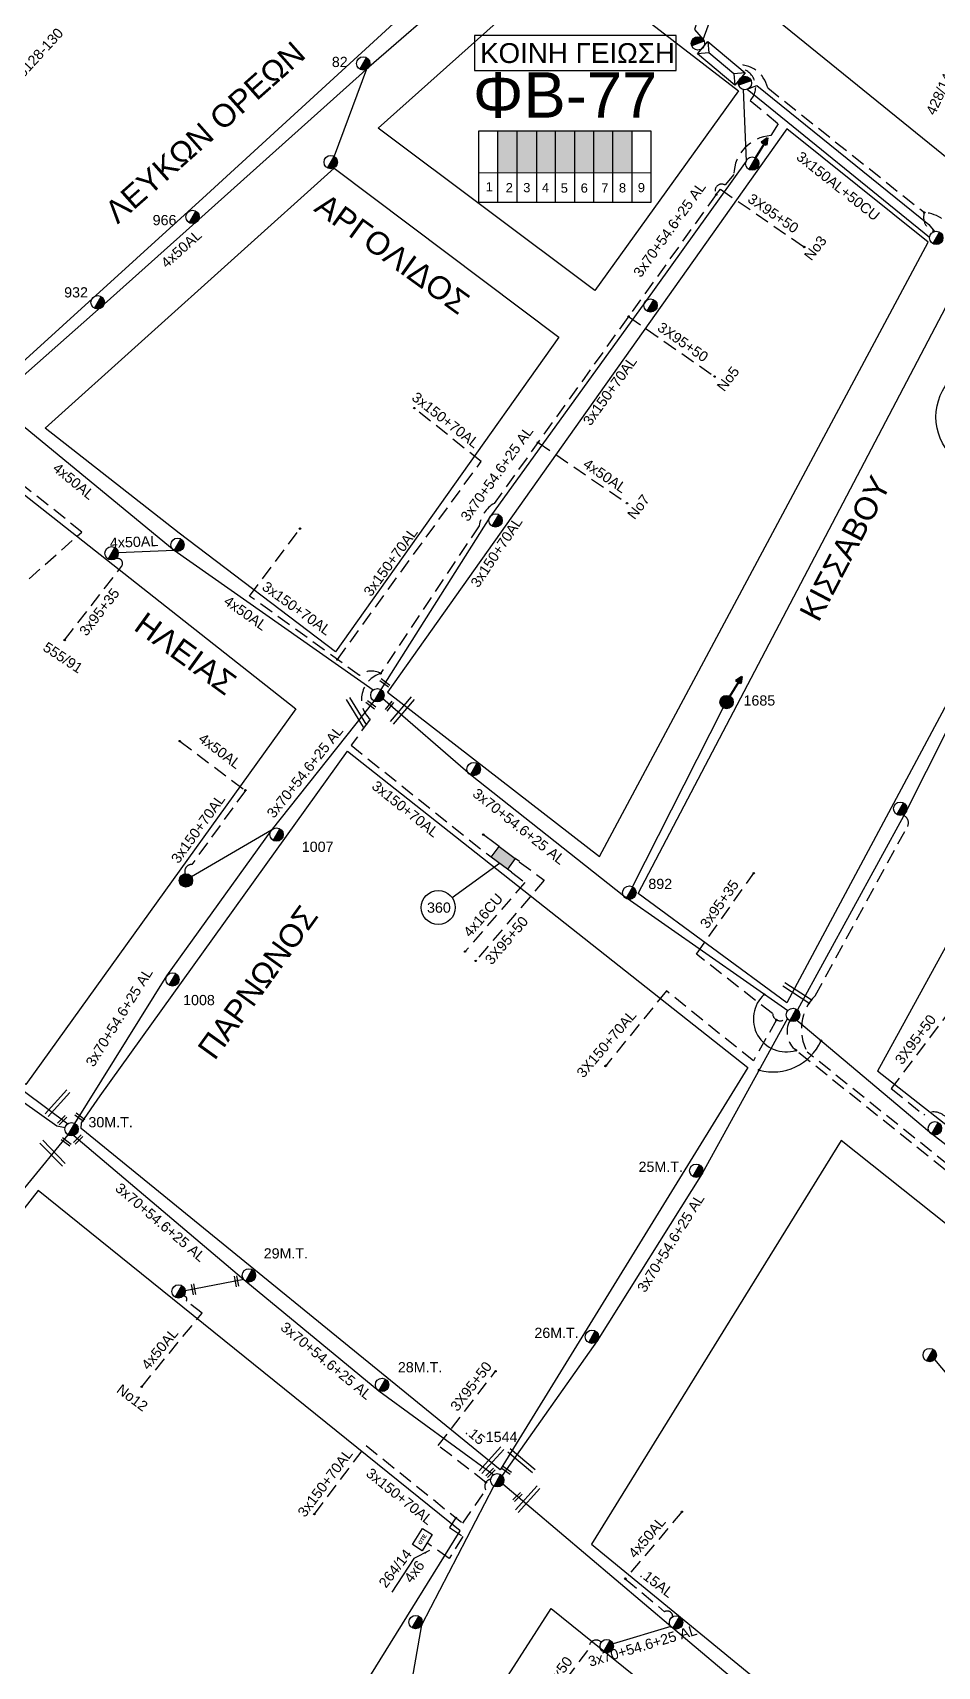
# Model space of a CAD drawing. Header units: millimetres. Extents: x 1020 to 3238, y 796 to 1818.
# Drawn here: x 2652 to 2811.5, y 1044 to 1332.1 of the extents above; entities that cross this region are included whole.
import ezdxf
from ezdxf.enums import TextEntityAlignment as Align

# ---------------------------------------------------------------- set-up
doc = ezdxf.new("R2010")
doc.units = ezdxf.units.MM
doc.linetypes.add('DASHED', pattern=[19.05, 12.7, -6.35])
for name, color, linetype, lineweight in [('.15AL', 7, 'DASHED', 30), ('3x150+50 XLPE', 7, 'SYN_LINE', 30), ('3x150+70AL', 7, 'DASHED', 30), ('3x150AL+50CU', 7, 'Continuous', 30), ('3x70+54.6+25 AL', 7, 'SYN_LINE', 30), ('3x95+35', 7, 'Continuous', 30), ('3X95+50', 7, 'Continuous', 30), ('4x16CU', 7, 'Continuous', 30), ('4x50', 7, 'Continuous', 30), ('4x50+16', 7, 'Continuous', 30), ('4x50AL', 7, 'Continuous', 30), ('4x6', 7, 'SYN_LINE', 30), ('Υπόβαθρο ΔΕΗ', 7, 'Continuous', 30)]:
    doc.layers.add(name, color=color, linetype=linetype, lineweight=lineweight)
for name, color, linetype in [('Link Box 4 Διευθύνσεων', 7, 'Continuous'), ('Pillar OTE', 7, 'Continuous'), ('text οδών', 7, 'Continuous'), ('text_kalodion', 7, 'Continuous'), ('Άγνωστα', 7, 'Continuous'), ('ΑΓΝΩΣΤΟ ΕΝΑΕΡΙΟ ΚΑΛΩΔΙΟ', 7, 'Continuous'), ('ΑΓΝΩΣΤΟ ΥΠΟΓΕΙΟ ΚΑΛΩΔΙΟ', 7, 'DASHED'), ('Επίτονοι', 7, 'Continuous'), ('Επιγραφές - Σχήματα', 7, 'Continuous'), ('Καλώδια ΧΤ   3x150AL+50CU', 7, 'DASHED'), ('Καλώδια ΧΤ   3x150AL+50XLPE', 7, 'DASHED'), ('Μηχανική τομή', 7, 'Continuous'), ('Στύλος Ξύλινος', 7, 'Continuous'), ('Στύλος Ξύλινος @ 1', 7, 'Continuous'), ('Στύλος ΦΜ', 7, 'Continuous'), ('Στύλος ΦΜ @ 1', 7, 'Continuous'), ('Συνδέσεις', 7, 'Continuous'), ('Τομή', 7, 'Continuous'), ('Υποσταθμός εναέριος 2 στύλων', 7, 'Continuous'), ('Υποσταθμός πόλεως', 7, 'Continuous')]:
    doc.layers.add(name, color=color, linetype=linetype)
doc.styles.add('arial', font='arial.ttf')
doc.styles.get("Standard").update_dxf_attribs({"font": 'arial.ttf'})
doc.linetypes.add('SYN_LINE', pattern='A,0.5,-0.0001,["/\\/\\/\\/",Standard,S=0.1,R=0,X=0,Y=-0.05],-0.25', length=0.7501)
doc.dimstyles.new('ISO-25', dxfattribs={"dimtxt": 2.5, "dimasz": 2.5, "dimexe": 1.25, "dimexo": 0.625, "dimtad": 1, "dimtxsty": 'Standard', "dimcen": 2.5, "dimadec": 0, "dimazin": 0, "dimtfac": 1, "dimtmove": 0, "dimatfit": 3, "dimfxl": 1, "dimarcsym": 0})

# ---------------------------------------------------------------- blocks, each defined once
blk = doc.blocks.new('ΥΠΑΡΧΩΝ ΤΣΙΜΕΝΤΕΝΙΟΣ ΣΤΥΛΟΣ')
at = {"layer": 'Στύλος ΦΜ'}
blk.add_hatch(color=7, dxfattribs=at).paths.add_polyline_path([(-1.29, -2.28, 0.574793), (2.62, 0, 0.268822), (1.3, 2.27)])
at = {"layer": 'Στύλος ΦΜ', "color": 7}
blk.add_line((-1.29, -2.28), (1.3, 2.27), dxfattribs=at)
blk.add_circle((0, 0), 2.62, dxfattribs=at)
at = {"layer": 'Στύλος ΦΜ', "flags": 4}
for tag, p in [('ΤΥΠΟΣ', (-4.91, 3.03)), ('ΑΡΙΘΜΟΣ', (-4.68, 8.05))]:
    blk.add_attdef(tag, p, '', height=4, dxfattribs=at)
blk = doc.blocks.new('ΥΠΑΡΧΩΝ ΞΥΛΙΝΟΣ ΣΤΥΛΟΣ')
at = {"layer": 'Στύλος Ξύλινος'}
h = blk.add_hatch(color=7, dxfattribs=at)
h.paths.add_polyline_path([(-2.62, 0, 0.270008), (-1.29, -2.28), (1.3, 2.27, 0.576266)])
h.paths.add_polyline_path([(-1.29, -2.28, 0.574793), (2.62, 0, 0.268822), (1.3, 2.27)])
at = {"layer": 'Στύλος Ξύλινος', "color": 7}
blk.add_line((-1.29, -2.28), (1.3, 2.27), dxfattribs=at)
blk.add_circle((0, 0), 2.62, dxfattribs=at)
at = {"layer": 'Στύλος Ξύλινος', "flags": 4}
for tag, p in [('ΑΡΙΘΜΟΣ', (-4.91, 8.6)), ('ΤΥΠΟΣ', (-4.85, 3.39))]:
    blk.add_attdef(tag, p, '', height=4, dxfattribs=at)
blk = doc.blocks.new('ΥΠΟΣΤΑΘΜΟΣ ΕΝΑΕΡΙΟΣ ΕΠΙ 2 ΣΤΥΛΩΝ')
at = {"layer": 'Υποσταθμός εναέριος 2 στύλων', "linetype": 'Continuous'}
for points in [[(-11.97, -2.11, 0.574793), (-8.45, -0.07, 0.268822), (-9.64, 1.98)], [(9.68, -2.15, 0.574793), (13.19, -0.1, 0.268822), (12.01, 1.95)]]:
    blk.add_hatch(color=256, dxfattribs=at).paths.add_polyline_path(points)
for p, q in [((-11.97, -2.11), (-9.64, 1.98)), ((9.68, -2.15), (12.01, 1.95))]:
    blk.add_line(p, q, dxfattribs=at)
for centre in [(-10.81, -0.07), (10.84, -0.1)]:
    blk.add_circle(centre, 2.36, dxfattribs=at)
at = {"layer": 'Υποσταθμός πόλεως', "linetype": 'Continuous', "ltscale": 40}
blk.add_lwpolyline([(-8.57, 2.82), (8.57, 2.82), (8.57, -2.82), (-8.57, -2.82)], close=True, dxfattribs=at)
for points in [[(-5.75, 0), (-8.57, 2.82)], [(-8.57, -2.82), (-5.75, 0)], [(-5.75, 0), (5.75, 0)], [(5.75, 0), (8.57, 2.82)], [(8.57, -2.82), (5.75, 0)]]:
    blk.add_lwpolyline(points, dxfattribs=at)
at = {"layer": 'Υποσταθμός εναέριος 2 στύλων', "ltscale": 40, "flags": 1}
for tag, p in [('ΜΕΤΑΣΧΗΜΑΤΙΣΜΟΣ', (14.09, 2.51)), ('ΙΣΧΥΣ', (14.07, -0.28)), ('ΑΡΙΘΜΟΣ', (14.19, -3))]:
    blk.add_attdef(tag, p, '', height=1.8, dxfattribs=at)
blk = doc.blocks.new('LINK BOX 4 ΑΝΑΧΩΡΗΣΕΩΝ')
at = {"layer": 'Link Box 4 Διευθύνσεων', "ltscale": 40}
blk.add_hatch(color=256, dxfattribs=at).paths.add_polyline_path([(-3.54, 0), (-3.54, -4.67), (3.54, -4.67), (3.54, 0)])
for p, q in [((-3.54, 0), (-5.33, 0)), ((5.33, 0), (3.54, 0)), ((-3.54, -4.67), (-5.33, -4.67)), ((5.33, -4.67), (3.54, -4.67))]:
    blk.add_line(p, q, dxfattribs=at)
blk.add_lwpolyline([(-3.54, -4.67), (-3.54, 0), (3.54, 0), (3.54, -4.67)], close=True, dxfattribs=at)
blk = doc.blocks.new('ΤΟΜΗ')
at = {"layer": 'Τομή', "ltscale": 40}
for p, q in [((-5.7, 0), (17.1, 0)), ((-5.7, -2.8), (17.1, -2.8))]:
    blk.add_line(p, q, dxfattribs=at)
blk = doc.blocks.new('ΜΗΧΑΝΙΚΗ ΤΟΜΗ')
at = {"layer": 'Μηχανική τομή', "ltscale": 40}
for p, q in [((-1.9, 0.8), (5.7, 0.8)), ((-1.9, -0.8), (5.7, -0.8))]:
    blk.add_line(p, q, dxfattribs=at)
blk = doc.blocks.new('_ΣΥΝΔΕΣΗ')
at = {"layer": 'Συνδέσεις', "linetype": 'SYN_LINE', "ltscale": 40}
blk.add_hatch(color=256, dxfattribs=at).paths.add_polyline_path([(0.5, 0, 1), (-0.5, 0, 1)])
at = {"layer": 'Συνδέσεις'}
blk.add_circle((0, 0), 0.5, dxfattribs=at)
blk = doc.blocks.new('ΕΠΙΤΟΝΟΣ')
at = {"layer": 'Επίτονοι', "lineweight": 40, "ltscale": 40}
blk.add_hatch(color=256, dxfattribs=at).paths.add_polyline_path([(-1.13, 6.47), (0, 9.1), (1.13, 6.47)])
for p, q in [((-1.13, 6.47), (0, 9.1)), ((1.13, 6.47), (-1.13, 6.47)), ((-1.13, 6.47), (0, 6.47)), ((0, 9.1), (1.13, 6.47)), ((0, 6.47), (0, 0))]:
    blk.add_line(p, q, dxfattribs=at)
blk = doc.blocks.new('PILLAR ΟΤΕ')
at = {"layer": 'Pillar OTE', "ltscale": 40}
blk.add_lwpolyline([(-3.31, 2.02), (3.39, 2.02), (3.39, -1.99), (-3.31, -1.99)], close=True, dxfattribs=at)
at = {"layer": 'Pillar OTE', "insert": (-1.81, 0.71), "char_height": 1.3575, "width": 109.961, "attachment_point": 1}
blk.add_mtext('{\\fArial|b1|i0|c161|p34;OTE}', dxfattribs=at)

msp = doc.modelspace()

# ---------------------------------------------------------------- hatches: boundary and pattern name
at = {"layer": 'Καλώδια ΧΤ   3x150AL+50CU', "linetype": 'DASHED', "lineweight": -3, "ltscale": 0.2}
h = msp.add_hatch(color=5, dxfattribs=at)
h.dxf.hatch_style = 1
h.paths.add_polyline_path([(2737.4, 1314.75), (2733.96, 1314.75), (2733.96, 1307.39), (2737.4, 1307.39)])
h = msp.add_hatch(color=6, dxfattribs=at)
h.dxf.hatch_style = 1
h.paths.add_polyline_path([(2737.4, 1307.39), (2740.84, 1307.38), (2740.84, 1314.75), (2737.4, 1314.75)])
h = msp.add_hatch(color=85, dxfattribs=at)
h.dxf.hatch_style = 1
h.paths.add_polyline_path([(2744.14, 1314.75), (2740.84, 1314.75), (2740.84, 1307.38), (2744.14, 1307.38)])
h = msp.add_hatch(color=1, dxfattribs=at)
h.dxf.hatch_style = 1
h.paths.add_polyline_path([(2744.14, 1307.38), (2747.53, 1307.38), (2747.53, 1314.75), (2744.14, 1314.75)])
h = msp.add_hatch(color=173, dxfattribs=at)
h.dxf.hatch_style = 1
h.paths.add_polyline_path([(2747.53, 1307.38), (2750.92, 1307.37), (2750.92, 1314.75), (2747.53, 1314.75)])
at = {"layer": 'Καλώδια ΧΤ   3x150AL+50XLPE', "linetype": 'DASHED', "lineweight": -3, "ltscale": 0.2}
h = msp.add_hatch(color=2, dxfattribs=at)
h.dxf.hatch_style = 1
h.paths.add_polyline_path([(2754.26, 1314.75), (2750.92, 1314.75), (2750.92, 1307.37), (2754.26, 1307.37)])
h = msp.add_hatch(color=62, dxfattribs=at)
h.dxf.hatch_style = 1
h.paths.add_polyline_path([(2754.26, 1307.37), (2757.65, 1307.37), (2757.65, 1314.75), (2754.26, 1314.75)])

# ---------------------------------------------------------------- linework, layer by layer
at = {"layer": '.15AL', "color": 27, "linetype": 'DASHED', "lineweight": -3, "ltscale": 0.2}
msp.add_lwpolyline([(2731.87, 1076.41), (2723.48, 1082.89)], dxfattribs=at)
at = {"layer": '.15AL', "color": 5, "linetype": 'DASHED', "lineweight": -3, "ltscale": 0.2}
msp.add_lwpolyline([(2756.45, 1059.41), (2763.38, 1053.59, -0.600857), (2764.79, 1052.72, 31.261271)], format="xyb", dxfattribs=at)
at = {"lineweight": -3, "ltscale": 0.2}
msp.add_circle((2820.88, 1264.28), 9.67, dxfattribs=at)
at = {"layer": '3x150+50 XLPE', "color": 1, "linetype": 'DASHED', "lineweight": -3, "ltscale": 0.2}
msp.add_lwpolyline([(2809.18, 1300.32, -0.284878), (2814.59, 1296.42), (2842.62, 1272.3, -0.783949), (2844.26, 1269.57, -2.904044)], format="xyb", dxfattribs=at)
at = {"layer": '3x150+50 XLPE', "color": 62, "linetype": 'DASHED', "lineweight": -3, "ltscale": 0.2}
msp.add_lwpolyline([(2883.76, 1085.27, 0.544384), (2877.31, 1084.04), (2858.03, 1096.63), (2788.52, 1152.28, -0.333181), (2789.91, 1162.23), (2806.19, 1192.05, 0.495779), (2805.28, 1194.08)], format="xyb", dxfattribs=at)
at = {"layer": '3x150+50 XLPE', "color": 2, "linetype": 'DASHED', "lineweight": -3, "ltscale": 0.2}
msp.add_lwpolyline([(2880.75, 1082.92, -0.475461), (2878.02, 1082.37), (2857.44, 1095.82), (2786.53, 1152.59, -0.358511), (2785.43, 1157.82, -2.669737)], format="xyb", dxfattribs=at)
at = {"layer": '3x150+70AL', "color": 85, "linetype": 'DASHED', "lineweight": -3, "ltscale": 0.2}
for points in [[(2776.56, 1325.79, -0.614641), (2778.47, 1320.1), (2783.39, 1316), (2782.13, 1313.89, 0.386972), (2775.57, 1307.06), (2774.04, 1305.19, 0.791638), (2772.47, 1303.51, -0.254798)], [(2772.47, 1303.51), (2733.34, 1249.05, 0.227117), (2730.7, 1245.11), (2713.31, 1219.05, 0.5758), (2711.47, 1210.97), (2708.1, 1206.39), (2732.1, 1187.18)], [(2713.31, 1219.05, 0.322155), (2709.6, 1218.68), (2690.2, 1232.71), (2699.1, 1244.59)]]:
    msp.add_lwpolyline(points, format="xyb", dxfattribs=at)
msp.add_lwpolyline([(2705.69, 1221.51), (2731.03, 1256.43), (2719.26, 1265.83)], dxfattribs=at)
at = {"layer": '3x150+70AL', "color": 151, "linetype": 'DASHED', "lineweight": -3, "ltscale": 0.2}
msp.add_lwpolyline([(2689.47, 1198.44), (2680.02, 1185.36, 0.546737), (2678.87, 1183.72)], format="xyb", dxfattribs=at)
at = {"layer": '3x150+70AL', "color": 62, "linetype": 'DASHED', "lineweight": -3, "ltscale": 0.2}
msp.add_lwpolyline([(2783.09, 1157.97), (2779.02, 1150.76), (2763.69, 1163.06), (2752.94, 1149.81)], dxfattribs=at)
at = {"layer": '3x150+70AL', "color": 27, "linetype": 'DASHED', "lineweight": -3, "ltscale": 0.2}
msp.add_lwpolyline([(2701.63, 1070.82), (2710.74, 1082.92)], dxfattribs=at)
msp.add_lwpolyline([(2710.74, 1082.92), (2727.78, 1069.19), (2731.85, 1075.07, -0.53306), (2732.71, 1076.96, 43.83357)], format="xyb", dxfattribs=at)
at = {"layer": '3x150AL+50CU', "color": 1, "linetype": 'DASHED', "lineweight": -3, "ltscale": 0.2}
msp.add_lwpolyline([(2775.85, 1326.38, -0.379207), (2781.55, 1322.32), (2809.18, 1300.32, 0.442867), (2810.94, 1296.99, 83.479327)], format="xyb", dxfattribs=at)
at = {"layer": '3x150AL+50CU', "color": 133, "linetype": 'DASHED', "lineweight": -3, "ltscale": 0.2}
msp.add_lwpolyline([(2733.49, 1189.05), (2731.39, 1190.63)], dxfattribs=at)
at = {"layer": '3x70+54.6+25 AL', "color": 5, "linetype": 'SYN_LINE', "lineweight": -3, "ltscale": 8}
msp.add_lwpolyline([(2772.86, 1339.81), (2770.73, 1339.16), (2768.63, 1332.6), (2770.2, 1330.86)], dxfattribs=at)
at = {"layer": '3x70+54.6+25 AL', "color": 62, "linetype": 'SYN_LINE', "lineweight": -3, "ltscale": 10}
msp.add_lwpolyline([(2770.2, 1330.86), (2773.28, 1339.4)], dxfattribs=at)
at = {"layer": '3x70+54.6+25 AL', "color": 2, "linetype": 'SYN_LINE', "lineweight": -3, "ltscale": 20}
for points in [[(2777.95, 1322.07), (2779.64, 1322.71), (2809.95, 1298.24), (2810.94, 1296.99)], [(2785.08, 1159.56), (2756.17, 1179.76), (2729.13, 1201.16), (2713.72, 1214.55)], [(2634.71, 1157.08), (2658.14, 1139.66)]]:
    msp.add_lwpolyline(points, dxfattribs=at)
at = {"layer": '3x70+54.6+25 AL', "color": 173, "linetype": 'SYN_LINE', "lineweight": -3, "ltscale": 20}
msp.add_lwpolyline([(2777.21, 1322.04), (2777.73, 1309.39), (2759.86, 1284.49), (2732.57, 1246.62), (2713.33, 1216.23)], dxfattribs=at)
at = {"layer": '3x70+54.6+25 AL', "color": 6, "linetype": 'SYN_LINE', "lineweight": -3, "ltscale": 20}
for points in [[(2777.95, 1322.07), (2810.1, 1295.97)], [(2785.02, 1158.2), (2770.01, 1130.88), (2751.51, 1101.37), (2734.72, 1077.59)]]:
    msp.add_lwpolyline(points, dxfattribs=at)
at = {"layer": '3x70+54.6+25 AL', "color": 62, "linetype": 'SYN_LINE', "lineweight": -3, "ltscale": 20}
msp.add_lwpolyline([(2824.09, 1230.82), (2805.87, 1194.52), (2786.8, 1159.72)], dxfattribs=at)
at = {"layer": '3x70+54.6+25 AL', "color": 151, "linetype": 'SYN_LINE', "lineweight": -3, "ltscale": 20}
for points in [[(2659.4, 1139.71), (2675.63, 1165.74), (2694.01, 1191.33), (2712.16, 1214.19)], [(2572.78, 1202.71), (2580.62, 1196.17), (2581.43, 1194.47), (2602.49, 1178.67), (2604.48, 1177.38), (2606.04, 1175.78), (2631.1, 1157.55), (2632.98, 1156.29), (2634.35, 1154.81), (2656.23, 1139.28), (2657.68, 1139.01)], [(2694.08, 1191.43), (2679.98, 1183.18)], [(2659.25, 1137.6), (2689.52, 1111.88), (2712.98, 1092.57), (2733.24, 1077.76)]]:
    msp.add_lwpolyline(points, dxfattribs=at)
at = {"layer": '3x70+54.6+25 AL', "color": 30, "linetype": 'SYN_LINE', "lineweight": -3, "ltscale": 20}
msp.add_lwpolyline([(2608.98, 1074.56), (2629.74, 1102.92), (2658.23, 1137.67)], dxfattribs=at)
at = {"layer": '3x70+54.6+25 AL', "color": 151, "linetype": 'SYN_LINE', "lineweight": -3, "ltscale": 10}
msp.add_lwpolyline([(2689.18, 1112.17), (2678.86, 1110.2)], dxfattribs=at)
at = {"layer": '3x70+54.6+25 AL', "color": 85, "linetype": 'SYN_LINE', "lineweight": -3, "ltscale": 20}
msp.add_lwpolyline([(2852.89, 1047.44), (2851.73, 1058.24), (2840.85, 1073.63), (2824.57, 1081.92), (2810.99, 1098.08)], dxfattribs=at)
at = {"layer": '3x70+54.6+25 AL', "color": 27, "linetype": 'SYN_LINE', "lineweight": -3, "ltscale": 20}
msp.add_lwpolyline([(2698.12, 986.45), (2714.35, 1015.68), (2720.56, 1051.28), (2733.29, 1075.74)], dxfattribs=at)
at = {"layer": '3x70+54.6+25 AL', "color": 5, "linetype": 'SYN_LINE', "lineweight": -3, "ltscale": 10}
msp.add_lwpolyline([(2764.48, 1050.97), (2754.28, 1047.91)], dxfattribs=at)
at = {"layer": '3x95+35', "color": 173, "linetype": 'DASHED', "lineweight": -3, "ltscale": 0.2}
msp.add_lwpolyline([(2657.6, 1224.95), (2667.63, 1237.9, 0.803751), (2666.51, 1239.24, 0.829528)], format="xyb", dxfattribs=at)
at = {"layer": '3x95+35', "color": 62, "linetype": 'DASHED', "lineweight": -3, "ltscale": 0.2}
msp.add_lwpolyline([(2784.89, 1158.48, -0.760795), (2782.42, 1159.06), (2768.97, 1169.57), (2779.08, 1183.82)], format="xyb", dxfattribs=at)
at = {"layer": '3X95+50', "color": 85, "linetype": 'DASHED', "lineweight": -3, "ltscale": 0.2}
for points in [[(2772.47, 1303.51), (2773.22, 1304.45), (2787.98, 1294.25)], [(2757.02, 1282.01), (2772.18, 1271.41)]]:
    msp.add_lwpolyline(points, dxfattribs=at)
at = {"layer": '3X95+50', "color": 133, "linetype": 'DASHED', "lineweight": -3, "ltscale": 0.2}
msp.add_lwpolyline([(2737.76, 1185.86), (2742.15, 1182.58), (2730.07, 1168.37)], dxfattribs=at)
at = {"layer": '3X95+50', "color": 6, "linetype": 'DASHED', "lineweight": -3, "ltscale": 0.2}
msp.add_lwpolyline([(2813.88, 1159.88), (2803.34, 1145.87), (2809.09, 1141.17, -0.780139), (2813.45, 1137.49, -270.582279)], format="xyb", dxfattribs=at)
at = {"layer": '3X95+50', "color": 27, "linetype": 'DASHED', "lineweight": -3, "ltscale": 0.2}
msp.add_lwpolyline([(2723.48, 1082.89), (2733.57, 1096.01)], dxfattribs=at)
at = {"layer": '4x16CU', "color": 133, "linetype": 'DASHED', "lineweight": -3, "ltscale": 0.2}
msp.add_lwpolyline([(2736.36, 1184), (2738.75, 1182.21), (2728.21, 1170.02)], dxfattribs=at)
at = {"layer": '4x50', "color": 2, "linetype": 'Continuous', "lineweight": -3, "ltscale": 0.2}
msp.add_lwpolyline([(2757.74, 1181.42), (2773.71, 1212.98)], dxfattribs=at)
at = {"layer": '4x50', "color": 5, "linetype": 'DASHED', "lineweight": -3, "ltscale": 0.2}
msp.add_lwpolyline([(2743.72, 1038.66), (2750.09, 1047.06, -0.747542), (2752.21, 1048.23, -6.113128)], format="xyb", dxfattribs=at)
at = {"layer": '4x50+16', "color": 5, "linetype": 'Continuous', "lineweight": -3, "ltscale": 0.2}
msp.add_lwpolyline([(2820.14, 1006.38), (2791.06, 1028.57), (2764.81, 1050.68), (2734.85, 1076.1)], dxfattribs=at)
at = {"layer": '4x50AL', "color": 62, "linetype": 'Continuous', "lineweight": -3, "ltscale": 0.2}
for points in [[(2747.06, 1359.44), (2726.57, 1339.29), (2711.21, 1325.94), (2681.24, 1299.12), (2664.57, 1284.2), (2646.14, 1267.92)], [(2710.83, 1325.6), (2705.1, 1310.25)]]:
    msp.add_lwpolyline(points, dxfattribs=at)
at = {"layer": '4x50AL', "color": 173, "linetype": 'Continuous', "lineweight": -3, "ltscale": 0.2}
for points in [[(2711.97, 1216.1), (2676.92, 1240.73), (2645.58, 1266.51)], [(2676.92, 1240.73), (2667.06, 1240.33)]]:
    msp.add_lwpolyline(points, dxfattribs=at)
at = {"layer": '4x50AL', "color": 85, "linetype": 'DASHED', "lineweight": -3, "ltscale": 0.2}
msp.add_lwpolyline([(2741.06, 1259.79), (2756.74, 1249.08)], dxfattribs=at)
at = {"layer": '4x50AL', "color": 151, "linetype": 'DASHED', "lineweight": -3, "ltscale": 0.2}
msp.add_lwpolyline([(2677.91, 1207.13), (2689.47, 1198.44)], dxfattribs=at)
msp.add_lwpolyline([(2671.2, 1093.27), (2681.87, 1106.27), (2679.05, 1108.38, 1.061803), (2678.14, 1108.99, 5.77416)], format="xyb", dxfattribs=at)
at = {"layer": '4x50AL', "color": 5, "linetype": 'DASHED', "lineweight": -3, "ltscale": 0.2}
msp.add_lwpolyline([(2766.43, 1071.21), (2756.45, 1059.41)], dxfattribs=at)
at = {"layer": '4x6', "color": 27, "linetype": 'DASHED', "lineweight": -3, "ltscale": 0.2}
msp.add_lwpolyline([(2726.59, 1070.14), (2725.46, 1068.47), (2727.8, 1066.84), (2725.41, 1062.99), (2721.47, 1065.73)], dxfattribs=at)
at = {"layer": 'Pillar OTE', "lineweight": -3, "ltscale": 40}
for points in [[(2730.64, 1302.11), (2730.64, 1314.75), (2760.97, 1314.75), (2760.97, 1302.08), (2730.64, 1302.11)], [(2733.96, 1302.11), (2733.96, 1314.75)], [(2737.4, 1302.1), (2737.4, 1314.75)], [(2740.84, 1302.1), (2740.84, 1314.75)], [(2744.14, 1302.1), (2744.14, 1314.75)], [(2747.53, 1302.09), (2747.53, 1314.75)], [(2750.92, 1302.09), (2750.92, 1314.75)], [(2754.26, 1302.09), (2754.26, 1314.75)], [(2757.65, 1302.08), (2757.65, 1314.75)], [(2730.64, 1307.39), (2760.97, 1307.36)]]:
    msp.add_lwpolyline(points, dxfattribs=at)
at = {"layer": 'ΑΓΝΩΣΤΟ ΕΝΑΕΡΙΟ ΚΑΛΩΔΙΟ', "color": 6, "linetype": 'Continuous', "lineweight": -3, "ltscale": 0.2}
msp.add_lwpolyline([(2881.83, 1082.05), (2861.86, 1097.23), (2836.84, 1117.44), (2810.06, 1138.16), (2786.69, 1157.88)], dxfattribs=at)
at = {"layer": 'ΑΓΝΩΣΤΟ ΥΠΟΓΕΙΟ ΚΑΛΩΔΙΟ', "color": 1, "linetype": 'DASHED', "lineweight": -3, "ltscale": 0.2}
msp.add_lwpolyline([(2648.48, 1233.22), (2660.65, 1243.98), (2636.07, 1263.56), (2642.75, 1269.65, -0.472887), (2644.73, 1268.68, -1.141884)], format="xyb", dxfattribs=at)
at = {"layer": 'Επιγραφές - Σχήματα', "color": 190, "lineweight": -3}
msp.add_lwpolyline([(2729.88, 1325.37), (2765.39, 1325.37), (2765.39, 1331.55), (2729.88, 1331.55)], close=True, dxfattribs=at)
at = {"layer": 'Υπόβαθρο ΔΕΗ', "color": 7, "lineweight": -3}
for points in [[(2856.54, 1393.74), (2816.94, 1311.61), (2816.17, 1309.98), (2815.9, 1309.26), (2815.79, 1308.95), (2815.7, 1308.77), (2815.48, 1308.63), (2815.07, 1308.56), (2814.87, 1308.6), (2814.73, 1308.66), (2757.78, 1354.86), (2757.47, 1355.59), (2757.6, 1356.13), (2758.87, 1357.46), (2823.44, 1424.01)], [(2606.93, 1310.89), (2688.49, 1390.11), (2737.35, 1353.63), (2682.6, 1303.46), (2644.9, 1269.17), (2631.12, 1279.98), (2624.97, 1284.82)], [(2746.24, 1345.06), (2776.39, 1321.79), (2751.06, 1286.61), (2712.86, 1315.22)], [(2751.88, 1186.8), (2809.81, 1295.12), (2784.9, 1315.08), (2714.51, 1215.75)], [(2705.11, 1308.14), (2744.74, 1278.33), (2705.35, 1222.88), (2677.8, 1243.79), (2654.18, 1262.33)], [(2841.89, 1267.42), (2784.94, 1160.99), (2758.73, 1180.24), (2816.07, 1289.57)], [(2645.2, 1254.74), (2698.34, 1212.81), (2650.74, 1146.56), (2582.43, 1198.59), (2607.2, 1223.92), (2641.79, 1251.91)], [(2778.07, 1149.56), (2734.39, 1078.6), (2660.51, 1138.81), (2660.6, 1139.8), (2663.87, 1144.59), (2707.49, 1205.33)], [(2812.54, 1014.58), (2867.53, 1078.58), (2794.49, 1136.72), (2750.47, 1065.53)], [(2652.92, 1127.9), (2610.47, 1073.59), (2664.47, 1030.35), (2690.78, 1008.89), (2727.31, 1067.84)]]:
    msp.add_lwpolyline(points, close=True, dxfattribs=at)
for points in [[(2831.22, 1204.21), (2800.9, 1148.91)], [(2912.3, 1138.79), (2876.61, 1089.48), (2800.9, 1148.91)], [(2719.19, 1062.98), (2715.29, 1057.06)], [(2766.24, 970.8), (2772.91, 964.99), (2760.33, 950.34), (2705.89, 995.75), (2743.37, 1054.15), (2804.74, 1004.68), (2777.07, 970.47), (2768.18, 978.62)]]:
    msp.add_lwpolyline(points, dxfattribs=at)
at = {"layer": 'Υπόβαθρο ΔΕΗ', "lineweight": -3}
msp.add_lwpolyline([(2734.27, 1185.56), (2725.92, 1179.51)], dxfattribs=at)
msp.add_circle((2723.47, 1177.78), 3, dxfattribs=at)
for centre, radius, start, end in [((2784.82, 1158.12), 5.8, 131.8449, 287.1647), ((2782.48, 1158.04), 9.26, 254.6656, 336.1179)]:
    msp.add_arc(centre, radius, start, end, dxfattribs=at)

# ---------------------------------------------------------------- block references
at = {"layer": 'Link Box 4 Διευθύνσεων', "lineweight": -3, "xscale": 0.5, "yscale": 0.5, "zscale": 0.5, "rotation": 323.22912032212}
msp.add_blockref('LINK BOX 4 ΑΝΑΧΩΡΗΣΕΩΝ', (2735.63, 1187.46), dxfattribs=at)
at = {"layer": 'Pillar OTE', "xscale": 0.5, "yscale": 0.5, "zscale": 0.5, "rotation": 58}
msp.add_blockref('PILLAR ΟΤΕ', (2720.64, 1066.29), dxfattribs=at)
at = {"layer": 'Επίτονοι', "lineweight": -3, "xscale": 0.449999999999818, "yscale": 0.449999999999818, "zscale": 0.449999999999818, "rotation": 328.9271657438377}
for p in [(2779.41, 1309.98), (2774.87, 1215.03)]:
    msp.add_blockref('ΕΠΙΤΟΝΟΣ', p, dxfattribs=at)
at = {"layer": 'Μηχανική τομή', "lineweight": -3}
for p, xscale, yscale, zscale, rotation in [((2713.68, 1217.7), 0.2499999999999676, 0.2499999999999676, 0.2499999999999676, 323.3474730402167), ((2711.23, 1213.85), 0.2499999999999676, 0.2499999999999676, 0.2499999999999676, 323.3474730402167), ((2715.15, 1213.68), 0.2499999999999676, 0.2499999999999676, 0.2499999999999676, 232.1531689409826), ((2657.52, 1140.6), 0.2499999999999677, 0.2499999999999677, 0.2499999999999677, 224.4586911181066), ((2659.89, 1141.1), 0.2499999999999676, 0.2499999999999676, 0.2499999999999676, 323.3474730402167), ((2657.48, 1136.75), 0.2499999999999676, 0.2499999999999676, 0.2499999999999676, 323.3474730402167), ((2660.31, 1137.19), 0.2499999999999677, 0.2499999999999677, 0.2499999999999677, 224.4586911181066), ((2687.79, 1112.34), 0.2499999999999677, 0.2499999999999677, 0.2499999999999677, 280.8019874519951), ((2680.21, 1110.89), 0.2499999999999677, 0.2499999999999677, 0.2499999999999677, 280.8019874519951), ((2733, 1078.42), 0.2499999999999677, 0.2499999999999677, 0.2499999999999677, 224.4586911181066), ((2735.09, 1078.86), 0.2499999999999677, 0.2499999999999677, 0.2499999999999677, 324.1037806745974), ((2737.76, 1074.16), 0.2499999999999677, 0.2499999999999677, 0.2499999999999677, 224.4586911181066)]:
    msp.add_blockref('ΜΗΧΑΝΙΚΗ ΤΟΜΗ', p, dxfattribs=dict(at, xscale=xscale, yscale=yscale, zscale=zscale, rotation=rotation))
at = {"layer": 'Στύλος Ξύλινος @ 1', "lineweight": -3, "ltscale": 40}
ref = msp.add_blockref('ΥΠΑΡΧΩΝ ΞΥΛΙΝΟΣ ΣΤΥΛΟΣ', (2774.29, 1214.01), dxfattribs=dict(at, xscale=0.449999999999816, yscale=0.449999999999816, zscale=0.449999999999816))
ref.add_attrib('ΤΥΠΟΣ', '1685', (2777.28, 1213.39), dxfattribs={"layer": 'Στύλος Ξύλινος', "height": 1.8, "flags": 4})
at = {"layer": 'Στύλος Ξύλινος @ 1', "lineweight": -3, "ltscale": 40, "xscale": 0.449999999999816, "yscale": 0.449999999999816, "zscale": 0.449999999999816}
msp.add_blockref('ΥΠΑΡΧΩΝ ΞΥΛΙΝΟΣ ΣΤΥΛΟΣ', (2678.99, 1182.55), dxfattribs=at)
at = {"layer": 'Στύλος ΦΜ @ 1', "lineweight": -3, "ltscale": 40}
ref = msp.add_blockref('ΥΠΑΡΧΩΝ ΤΣΙΜΕΝΤΕΝΙΟΣ ΣΤΥΛΟΣ', (2710.25, 1326.63), dxfattribs=dict(at, xscale=0.4499999999998033, yscale=0.4499999999998033, zscale=0.4499999999998033))
ref.add_attrib('ΤΥΠΟΣ', '82', (2704.71, 1325.99), dxfattribs={"layer": 'Στύλος ΦΜ', "height": 1.8, "rotation": 360, "flags": 4})
for p, xscale, yscale, zscale in [((2704.51, 1309.23), 0.4499999999998033, 0.4499999999998033, 0.4499999999998033), ((2778.82, 1308.96), 0.4499999999998375, 0.4499999999998375, 0.4499999999998375), ((2811.27, 1295.86), 0.4499999999998375, 0.4499999999998375, 0.4499999999998375), ((2760.9, 1283.94), 0.4499999999998375, 0.4499999999998375, 0.4499999999998375), ((2733.58, 1246.03), 0.4499999999998375, 0.4499999999998375, 0.4499999999998375), ((2677.5, 1241.75), 0.4499999999998375, 0.4499999999998375, 0.4499999999998375), ((2665.88, 1240.24), 0.4499999999998375, 0.4499999999998375, 0.4499999999998375), ((2712.74, 1215.21), 0.4499999999998375, 0.4499999999998375, 0.4499999999998375), ((2729.71, 1202.18), 0.4499999999998375, 0.4499999999998375, 0.4499999999998375), ((2804.91, 1195.2), 0.4499999999998375, 0.4499999999998375, 0.4499999999998375), ((2786.01, 1158.84), 0.4499999999998375, 0.4499999999998375, 0.4499999999998375), ((2811.02, 1138.84), 0.4499999999997656, 0.4499999999997656, 0.4499999999997656), ((2677.69, 1110.08), 0.4499999999997958, 0.4499999999997958, 0.4499999999997958), ((2810.11, 1098.86), 0.4499999999998181, 0.4499999999998181, 0.4499999999998181), ((2719.48, 1051.76), 0.4499999999998181, 0.4499999999998181, 0.4499999999998181), ((2765.39, 1051.71), 0.4499999999998181, 0.4499999999998181, 0.4499999999998181), ((2753.17, 1047.54), 0.4499999999998181, 0.4499999999998181, 0.4499999999998181)]:
    msp.add_blockref('ΥΠΑΡΧΩΝ ΤΣΙΜΕΝΤΕΝΙΟΣ ΣΤΥΛΟΣ', p, dxfattribs=dict(at, xscale=xscale, yscale=yscale, zscale=zscale))
ref = msp.add_blockref('ΥΠΑΡΧΩΝ ΤΣΙΜΕΝΤΕΝΙΟΣ ΣΤΥΛΟΣ', (2680.15, 1299.57), dxfattribs=dict(at, xscale=0.4499999999998033, yscale=0.4499999999998033, zscale=0.4499999999998033))
ref.add_attrib('ΤΥΠΟΣ', '966', (2673.12, 1298.1), dxfattribs={"layer": 'Στύλος ΦΜ', "height": 1.8, "rotation": 360, "flags": 4})
ref = msp.add_blockref('ΥΠΑΡΧΩΝ ΤΣΙΜΕΝΤΕΝΙΟΣ ΣΤΥΛΟΣ', (2663.43, 1284.5), dxfattribs=dict(at, xscale=0.4499999999998033, yscale=0.4499999999998033, zscale=0.4499999999998033))
ref.add_attrib('ΤΥΠΟΣ', '932', (2657.52, 1285.36), dxfattribs={"layer": 'Στύλος ΦΜ', "height": 1.8, "rotation": 360, "flags": 4})
ref = msp.add_blockref('ΥΠΑΡΧΩΝ ΤΣΙΜΕΝΤΕΝΙΟΣ ΣΤΥΛΟΣ', (2694.97, 1190.65), dxfattribs=dict(at, xscale=0.4499999999998375, yscale=0.4499999999998375, zscale=0.4499999999998375))
ref.add_attrib('ΤΥΠΟΣ', '1007', (2699.41, 1187.59), dxfattribs={"layer": 'Στύλος ΦΜ', "height": 1.8, "flags": 4})
ref = msp.add_blockref('ΥΠΑΡΧΩΝ ΤΣΙΜΕΝΤΕΝΙΟΣ ΣΤΥΛΟΣ', (2757.16, 1180.4), dxfattribs=dict(at, xscale=0.4499999999997229, yscale=0.4499999999997229, zscale=0.4499999999997229))
ref.add_attrib('ΤΥΠΟΣ', '892', (2760.51, 1181.04), dxfattribs={"layer": 'Στύλος ΦΜ', "height": 1.8, "flags": 4})
ref = msp.add_blockref('ΥΠΑΡΧΩΝ ΤΣΙΜΕΝΤΕΝΙΟΣ ΣΤΥΛΟΣ', (2676.62, 1165.09), dxfattribs=dict(at, xscale=0.4499999999998375, yscale=0.4499999999998375, zscale=0.4499999999998375))
ref.add_attrib('ΤΥΠΟΣ', '1008', (2678.49, 1160.56), dxfattribs={"layer": 'Στύλος ΦΜ', "height": 1.8, "flags": 4})
ref = msp.add_blockref('ΥΠΑΡΧΩΝ ΤΣΙΜΕΝΤΕΝΙΟΣ ΣΤΥΛΟΣ', (2658.82, 1138.69), dxfattribs=dict(at, xscale=0.4499999999998375, yscale=0.4499999999998375, zscale=0.4499999999998375))
ref.add_attrib('ΤΥΠΟΣ', '30M.T.', (2661.8, 1139.02), dxfattribs={"layer": 'Στύλος ΦΜ', "height": 1.8, "flags": 4})
ref = msp.add_blockref('ΥΠΑΡΧΩΝ ΤΣΙΜΕΝΤΕΝΙΟΣ ΣΤΥΛΟΣ', (2768.94, 1131.37), dxfattribs=dict(at, xscale=0.4499999999997014, yscale=0.4499999999997014, zscale=0.4499999999997014))
ref.add_attrib('ΤΥΠΟΣ', '25M.T.', (2758.78, 1131.16), dxfattribs={"layer": 'Στύλος ΦΜ', "height": 1.8, "flags": 4})
ref = msp.add_blockref('ΥΠΑΡΧΩΝ ΤΣΙΜΕΝΤΕΝΙΟΣ ΣΤΥΛΟΣ', (2690.1, 1112.91), dxfattribs=dict(at, xscale=0.4499999999997933, yscale=0.4499999999997933, zscale=0.4499999999997933))
ref.add_attrib('ΤΥΠΟΣ', '29M.T.', (2692.7, 1115.89), dxfattribs={"layer": 'Στύλος ΦΜ', "height": 1.8, "flags": 4})
ref = msp.add_blockref('ΥΠΑΡΧΩΝ ΤΣΙΜΕΝΤΕΝΙΟΣ ΣΤΥΛΟΣ', (2750.57, 1102.08), dxfattribs=dict(at, xscale=0.4499999999997014, yscale=0.4499999999997014, zscale=0.4499999999997014))
ref.add_attrib('ΤΥΠΟΣ', '26M.T.', (2740.42, 1101.87), dxfattribs={"layer": 'Στύλος ΦΜ', "height": 1.8, "flags": 4})
ref = msp.add_blockref('ΥΠΑΡΧΩΝ ΤΣΙΜΕΝΤΕΝΙΟΣ ΣΤΥΛΟΣ', (2713.56, 1093.6), dxfattribs=dict(at, xscale=0.4499999999997933, yscale=0.4499999999997933, zscale=0.4499999999997933))
ref.add_attrib('ΤΥΠΟΣ', '28M.T.', (2716.35, 1095.81), dxfattribs={"layer": 'Στύλος ΦΜ', "height": 1.8, "flags": 4})
ref = msp.add_blockref('ΥΠΑΡΧΩΝ ΤΣΙΜΕΝΤΕΝΙΟΣ ΣΤΥΛΟΣ', (2733.88, 1076.77), dxfattribs=dict(at, xscale=0.4499999999997056, yscale=0.4499999999997056, zscale=0.4499999999997056))
ref.add_attrib('ΤΥΠΟΣ', '1544', (2731.84, 1083.52), dxfattribs={"layer": 'Στύλος ΦΜ', "height": 1.8, "flags": 4})
at = {"layer": 'Συνδέσεις', "lineweight": -3, "xscale": 0.25, "yscale": 0.25, "zscale": 0.25}
for p in [(2772.47, 1303.51), (2809.18, 1300.32), (2787.98, 1294.25), (2757.02, 1282.01), (2772.18, 1271.41), (2719.26, 1265.84), (2741.06, 1259.79), (2756.74, 1249.08), (2699.1, 1244.59), (2657.61, 1224.95), (2705.69, 1221.51), (2713.31, 1219.05), (2677.91, 1207.13), (2689.47, 1198.45), (2731.39, 1190.63), (2779.09, 1183.82), (2728.21, 1170.02), (2730.07, 1168.37), (2780.96, 1162.45), (2783.09, 1157.97), (2786.53, 1152.59), (2790.94, 1154.3), (2752.94, 1149.82), (2753.02, 1149.91), (2780.03, 1149.12), (2733.57, 1096.01), (2671.2, 1093.27), (2731.87, 1076.41), (2701.63, 1070.82), (2726.59, 1070.15), (2766.43, 1071.22), (2756.45, 1059.42)]:
    msp.add_blockref('_ΣΥΝΔΕΣΗ', p, dxfattribs=at)
at = {"layer": 'Τομή', "lineweight": -3, "xscale": 0.2499999999999995, "yscale": 0.2499999999999995, "zscale": 0.2499999999999995}
for p, rotation in [((2708.58, 1213.6), 301.6812304536383), ((2715.97, 1211.67), 49.20417407747226), ((2787.8, 1161.55), 146.9562458377558), ((2657.56, 1144.1), 227.8240082002596), ((2654.73, 1135.72), 314.3801961794199), ((2734.05, 1081.15), 227.8240082002596), ((2739, 1079.02), 140.1840430427969), ((2740.45, 1074.28), 227.8240082002596)]:
    msp.add_blockref('ΤΟΜΗ', p, dxfattribs=dict(at, rotation=rotation))
at = {"layer": 'Υποσταθμός εναέριος 2 στύλων', "lineweight": -3, "xscale": 0.5000000000000655, "yscale": 0.5000000000000655, "zscale": 0.5000000000000655, "rotation": 139.8980278594384}
msp.add_blockref('ΥΠΟΣΤΑΘΜΟΣ ΕΝΑΕΡΙΟΣ ΕΠΙ 2 ΣΤΥΛΩΝ', (2773.37, 1326.63), dxfattribs=at)

# ---------------------------------------------------------------- texts
at = {"lineweight": -3, "ltscale": 30, "char_height": 1.63, "width": 11.2573, "attachment_point": 1}
for s, insert in [('1', (2731.82, 1305.68)), ('2', (2735.36, 1305.54)), ('3', (2738.45, 1305.54)), ('4', (2741.75, 1305.54)), ('5', (2745.06, 1305.46)), ('6', (2748.58, 1305.48)), ('7', (2752.21, 1305.48)), ('8', (2755.32, 1305.51)), ('9', (2758.65, 1305.54))]:
    msp.add_mtext(s, dxfattribs=dict(at, insert=insert))
at = {"layer": 'text οδών', "lineweight": -3, "ltscale": 40, "char_height": 2, "attachment_point": 1}
for s, insert, width, rotation in [('{\\H2x;ΛEYKΩN OPEΩN\\fMS Shell Dlg|b0|i0|c0|p0;\\H0.35416x;\\P} ', (2664.28, 1301.18), 77.268, 41.5396), ('{\\H2x;APΓOΛIΔOΣ\\fMS Shell Dlg|b0|i0|c0|p0;\\H0.35416x;\\P} ', (2703.71, 1303.97), 13.6816, 324.1463), ('{\\H2x;KIΣΣABOY\\P} ', (2786.97, 1229.77), 13.6816, 62.3102), ('{\\H2x;ΗΛΕΙΑΣ\\fMS Shell Dlg|b0|i0|c0|p0;\\H0.35416x;\\P} ', (2671.91, 1230.11), 13.6816, 324.1463), ('{\\H2x;ΠAPNΩNOΣ\\fMS Shell Dlg|b0|i0|c0|p0;\\H0.35416x;\\P} ', (2680.8, 1152.99), 13.6816, 54.2584)]:
    msp.add_mtext(s, dxfattribs=dict(at, insert=insert, width=width, rotation=rotation))
at = {"layer": 'text_kalodion', "linetype": 'Continuous', "lineweight": -3, "ltscale": 0.2}
for s, rotation, p in [('3x150AL+50CU', 321.4631, (2793.97, 1305)), ('3x70+54.6+25 AL', 54.3394, (2764.23, 1297.33)), ('3X95+50', 325.358, (2782.53, 1300.2)), ('4x50AL', 41.8262, (2678.16, 1293.94)), ('3X95+50', 325.025, (2766.61, 1277.5)), ('3x150+70AL', 54.3054, (2753.72, 1268.87)), ('3x150+70AL', 321.9127, (2724.78, 1263.75)), ('3x70+54.6+25 AL', 54.2187, (2733.79, 1254.28)), ('4x50AL', 325.6698, (2752.86, 1253.91)), ('4x50AL', 320.5529, (2659.21, 1252.96)), ('3x150+70AL', 56.2848, (2733.73, 1240.45)), ('4x50AL', 2.2763, (2669.84, 1242.25)), ('3x150+70AL', 54.0318, (2715.06, 1238.74)), ('3x95+35', 52.2638, (2663.72, 1229.9)), ('3x150+70AL', 324.1345, (2698.52, 1230.54)), ('4x50AL', 324.9158, (2689.5, 1229.69)), ('4x50AL', 323.0984, (2684.98, 1205.39)), ('3x70+54.6+25 AL', 51.5377, (2699.96, 1201.71)), ('3x150+70AL', 321.3333, (2717.69, 1195.16)), ('3x70+54.6+25 AL', 321.6399, (2737.7, 1192.09)), ('3x150+70AL', 54.13, (2681.11, 1191.67)), ('3x95+35', 54.6277, (2773.03, 1178.39)), ('4x16CU', 49.1618, (2731.38, 1176.44)), ('3X95+50', 49.6376, (2735.5, 1171.98)), ('3x70+54.6+25 AL', 58.0489, (2667.21, 1158.42)), ('3X150+70AL', 49.6376, (2753.11, 1153.74)), ('3X95+50', 53.0344, (2807.59, 1154.51)), ('3x70+54.6+25 AL', 319.6466, (2674.51, 1122.27)), ('3x70+54.6+25 AL', 57.918, (2764.45, 1118.62)), ('3x70+54.6+25 AL', 320.54, (2703.74, 1097.85)), ('4x50AL', 50.612, (2674.37, 1099.96)), ('3X95+50', 52.4517, (2729.25, 1093.35)), ('.15', 319.8866, (2730.02, 1084.71)), ('3x150+70AL', 53.0134, (2703.52, 1076.32)), ('3x150+70AL', 321.1264, (2716.67, 1073.94)), ('4x50AL', 49.7741, (2760.26, 1066.72)), ('4x6', 53.0134, (2719.23, 1060.67)), ('.15AL', 322.8075, (2762.01, 1058.65)), ('3x70+54.6+25 AL', 16.6935, (2759.49, 1047.59)), ('4x50', 52.8487, (2744.9, 1043.19))]:
    msp.add_text(s, height=1.8, rotation=rotation, dxfattribs=at).set_placement(p, align=Align.MIDDLE_CENTER)
at = {"layer": 'Άγνωστα', "color": 7, "lineweight": -3, "char_height": 1.8, "attachment_point": 1}
for s, insert, width, rotation in [('No128-130', (2647.79, 1323.88), 4.55191440096314e-14, 47.5644), ('428/14', (2809.37, 1318.1), 4.55191440096314e-14, 65.3869), ('No3', (2787.82, 1292.81), 4.55191440096314e-14, 52.1339), ('No5', (2772.44, 1269.73), 4.551914400963139e-14, 52.523), ('No7', (2756.65, 1247.15), 4.551914400963139e-14, 52.523), ('555/91', (2654.6, 1224.73), 4.551914400963139e-14, 326.4691), ('No12', (2667.68, 1093.86), 4.551914400963139e-14, 322.971), ('264/14', (2712.82, 1058.74), 4.551914400963139e-14, 52.523)]:
    msp.add_mtext(s, dxfattribs=dict(at, insert=insert, width=width, rotation=rotation))
at = {"layer": 'Άγνωστα', "color": 7, "lineweight": -3, "insert": (2721.49, 1178.66), "char_height": 1.8, "width": 4.551914400963142e-14, "attachment_point": 1}
msp.add_mtext('360', dxfattribs=at)
at = {"layer": 'Επιγραφές - Σχήματα', "color": 190, "lineweight": -3, "insert": (2730.84, 1330.2), "char_height": 3.5, "width": 35.1311, "attachment_point": 1}
msp.add_mtext('KOINH ΓΕΙΩΣΗ', dxfattribs=at)
at = {"layer": 'Επιγραφές - Σχήματα', "lineweight": -3, "insert": (2729.57, 1325.07), "char_height": 8, "width": 15.5504, "attachment_point": 1, "style": 'arial'}
msp.add_mtext('ΦB-77', dxfattribs=at)

# ---------------------------------------------------------------- leaders
at = {"layer": 'Επιγραφές - Σχήματα', "ltscale": 40}
msp.add_leader([(2721.94, 1064.38), (2719.19, 1062.98)], dimstyle='ISO-25', override={"dimasz": 1, "dimtad": 0}, dxfattribs=at)

doc.saveas('drawing.dxf')
